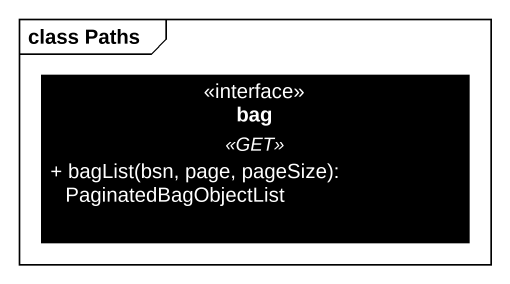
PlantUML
@startuml
mainframe class Paths
hide circle
hide empty members
skinparam classAttributeIconSize 0
interface bag #000000 {
  .. <<GET>> ..
  + bagList(bsn, page, pageSize): PaginatedBagObjectList
}
@enduml
